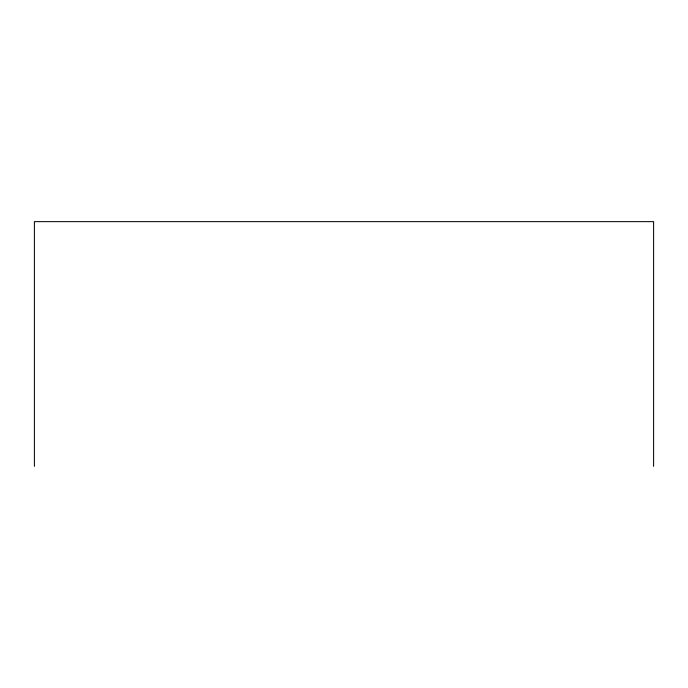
<?xml version="1.0" encoding="UTF-8"?>
<svg xmlns="http://www.w3.org/2000/svg" width="688" height="688" viewBox="0 0 688 688"><rect width="100%" height="100%" fill="white"/><g stroke="black" fill="none" stroke-linecap="round" stroke-linejoin="round"><path stroke-width="1.03" d="M653.6 466.361L653.6 221.639L34.4 221.639L34.4 466.361"/></g></svg>
